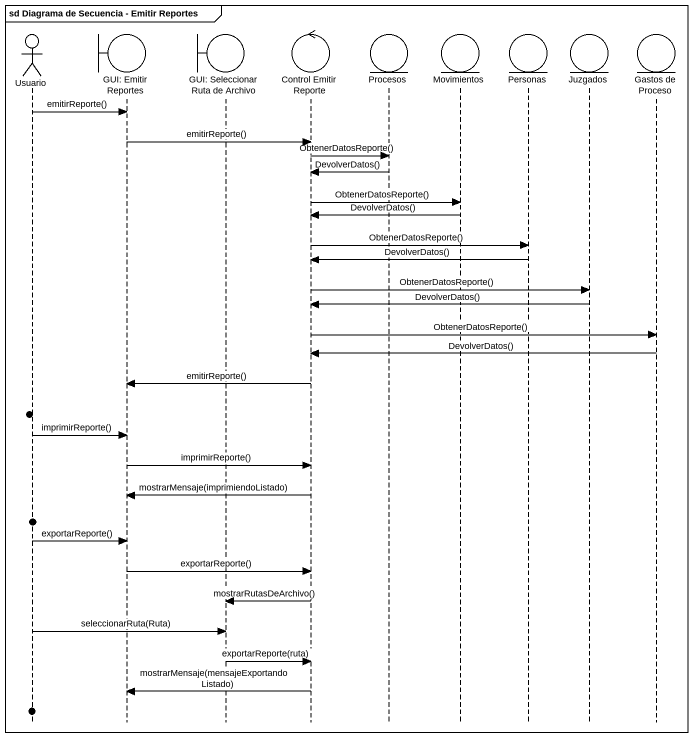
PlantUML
@startuml
mainframe sd Diagrama de Secuencia - Emitir Reportes
hide footbox
actor Usuario
boundary "GUI: Emitir Reportes" as GUI_Emitir_Reportes
boundary "GUI: Seleccionar Ruta de Archivo" as GUI_Seleccionar_Ruta_de
control "Control Emitir Reporte" as Control_Emitir_Reporte
entity Procesos
entity Movimientos
entity Personas
entity Juzgados
entity "Gastos de Proceso" as Gastos_de_Proceso

Usuario -> GUI_Emitir_Reportes : emitirReporte()
GUI_Emitir_Reportes -> Control_Emitir_Reporte : emitirReporte()
Control_Emitir_Reporte -> Procesos : ObtenerDatosReporte()
Procesos -> Control_Emitir_Reporte : DevolverDatos()
Control_Emitir_Reporte -> Movimientos : ObtenerDatosReporte()
Movimientos -> Control_Emitir_Reporte : DevolverDatos()
Control_Emitir_Reporte -> Personas : ObtenerDatosReporte()
Personas -> Control_Emitir_Reporte : DevolverDatos()
Control_Emitir_Reporte -> Juzgados : ObtenerDatosReporte()
Juzgados -> Control_Emitir_Reporte : DevolverDatos()
Control_Emitir_Reporte -> Gastos_de_Proceso : ObtenerDatosReporte()
Gastos_de_Proceso -> Control_Emitir_Reporte : DevolverDatos()
Control_Emitir_Reporte -> GUI_Emitir_Reportes : emitirReporte()
Usuario -> GUI_Emitir_Reportes : imprimirReporte()
GUI_Emitir_Reportes -> Control_Emitir_Reporte : imprimirReporte()
Control_Emitir_Reporte -> GUI_Emitir_Reportes : mostrarMensaje(imprimiendoListado)
Usuario -> GUI_Emitir_Reportes : exportarReporte()
GUI_Emitir_Reportes -> Control_Emitir_Reporte : exportarReporte()
Control_Emitir_Reporte -> GUI_Seleccionar_Ruta_de : mostrarRutasDeArchivo()
Usuario -> GUI_Seleccionar_Ruta_de : seleccionarRuta(Ruta)
GUI_Seleccionar_Ruta_de -> Control_Emitir_Reporte : exportarReporte(ruta)
Control_Emitir_Reporte -> GUI_Emitir_Reportes : mostrarMensaje(mensajeExportandoListado)
@enduml
